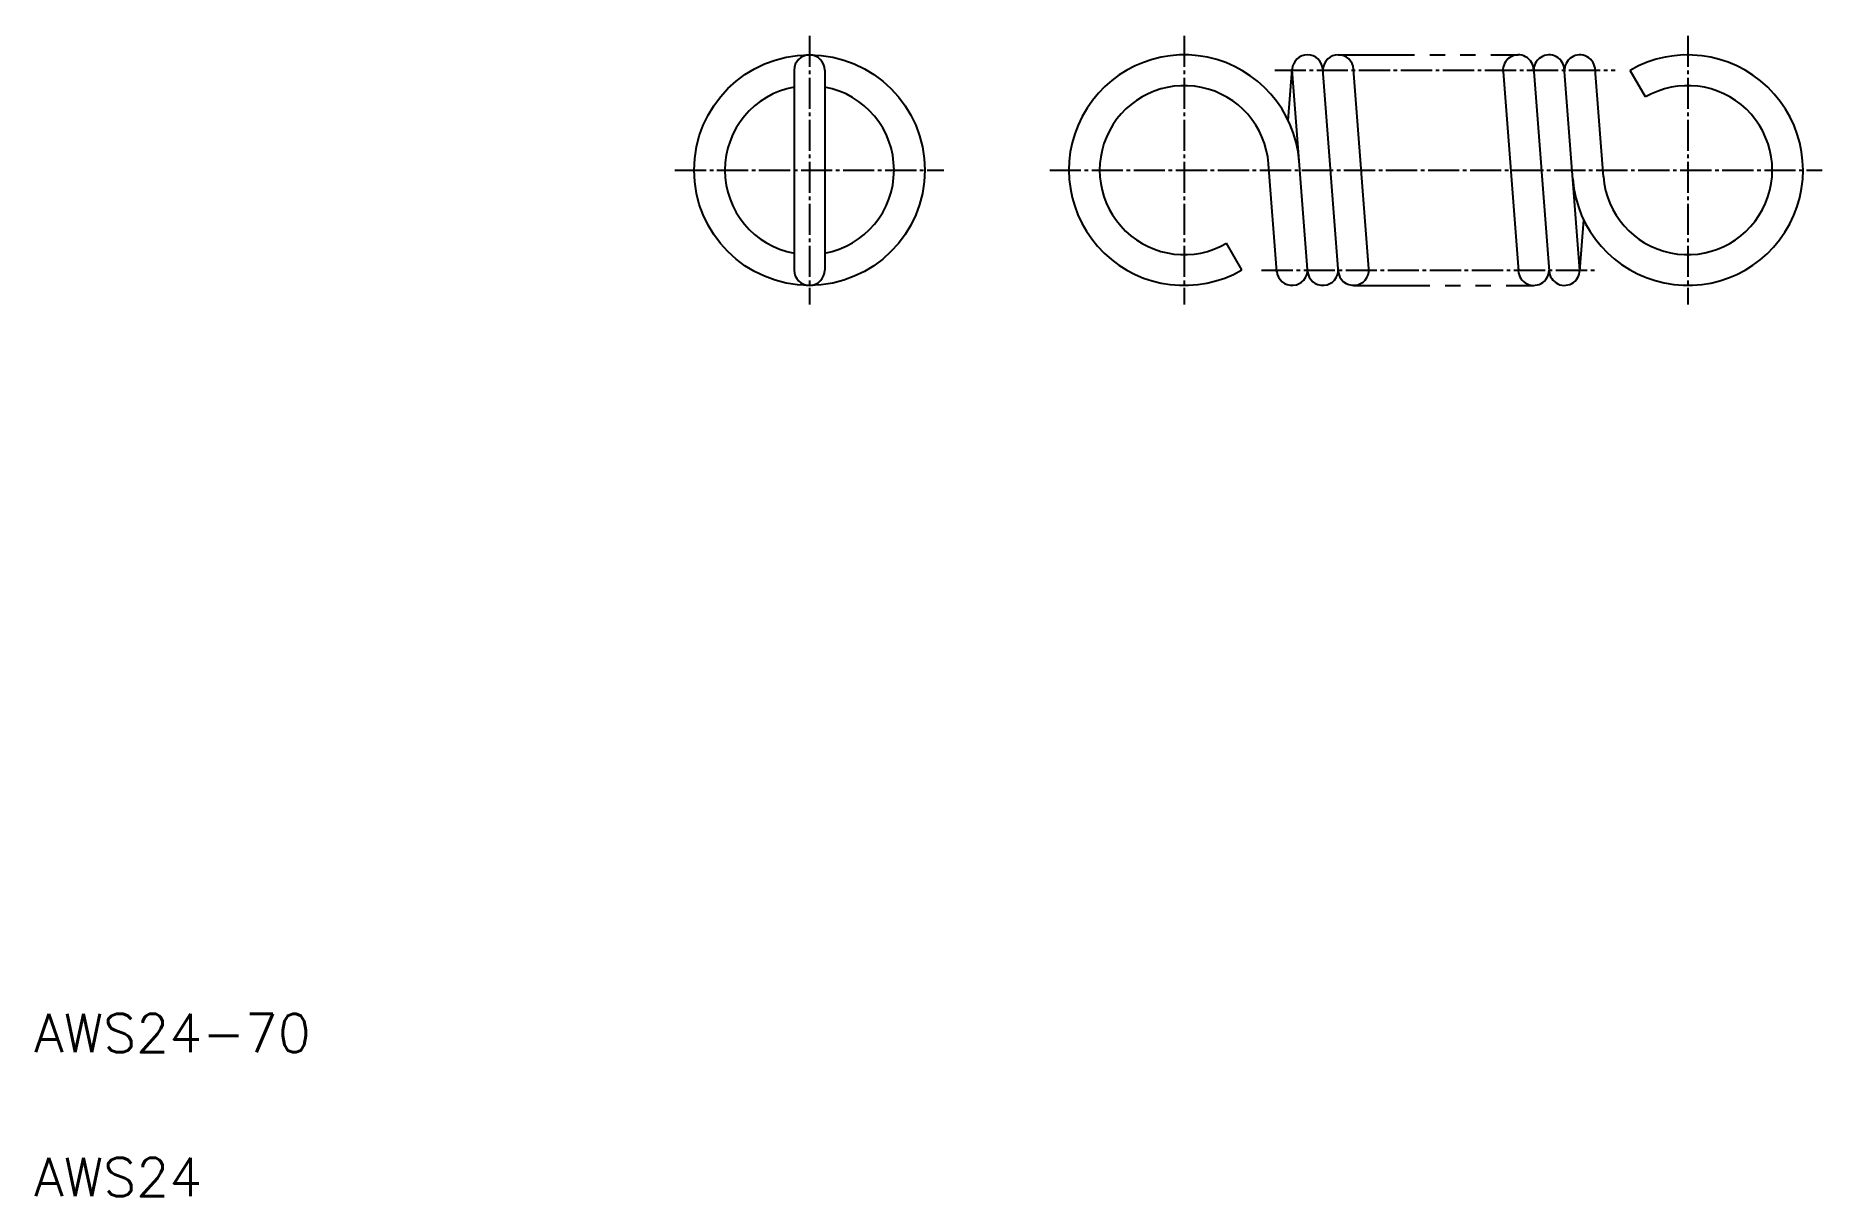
# Model space of a CAD drawing. Extents: x 10 to 196, y 10 to 131.
import ezdxf

# ---------------------------------------------------------------- set-up
doc = ezdxf.new("R2010")
doc.units = 0
doc.header["$LTSCALE"] = 0.25
doc.linetypes.add('CENTER', pattern=[17.5, 13, -1.5, 1.5, -1.5])
doc.linetypes.add('PHANTOM', pattern=[63.5, 31.75, -6.35, 6.35, -6.35, 6.35, -6.35])
doc.layers.get('0').update_dxf_attribs({"linetype": 'CONTINUOUS'})
doc.layers.add('CENTER', color=1, linetype='CENTER')
doc.styles.get("Standard").update_dxf_attribs({"font": 'txt', "bigfont": 'BIGFONT'})

msp = doc.modelspace()

# ---------------------------------------------------------------- linework, layer by layer
at = {"color": 3, "linetype": 'PHANTOM'}
for p, q in [((145.72, 128.86), (164.46, 128.86)), ((147.32, 104.86), (166.06, 104.86))]:
    msp.add_line(p, q, dxfattribs=at)
for p, q in [((89.09, 127.26), (89.09, 106.46)), ((92.29, 127.26), (92.29, 106.46)), ((140.52, 122.04), (140.93, 127.38)), ((140.52, 122.04), (140.93, 127.38)), ((142.52, 106.51), (140.92, 127.31)), ((145.72, 106.58), (144.12, 127.38)), ((148.92, 106.58), (147.32, 127.38)), ((162.87, 127.14), (164.47, 106.34)), ((166.07, 127.14), (167.67, 106.34)), ((170.86, 106.41), (169.27, 127.14)), ((173.32, 116.18), (172.46, 127.38)), ((177.69, 124.48), (176.09, 127.25)), ((92.29, 122.06), (92.29, 122.06)), ((139.33, 106.27), (138.47, 117.53)), ((92.29, 116.86), (92.29, 116.86)), ((170.86, 106.34), (171.27, 111.68)), ((135.69, 106.47), (134.09, 109.24))]:
    msp.add_line(p, q)
msp.add_circle((90.69, 116.86), 12)
for centre, radius, start, end in [((90.69, 127.26), 1.6, 0, 180), ((129.69, 116.86), 12, 4.3987, 300), ((142.52, 127.26), 1.6, 4.3987, 175.6013), ((145.72, 127.26), 1.6, 4.3987, 175.6013), ((164.46, 127.26), 1.6, 0, 184.3987), ((167.66, 127.26), 1.6, 0, 184.3987), ((170.86, 127.26), 1.6, 0, 184.3987), ((182.09, 116.86), 12, 184.3987, 120), ((90.69, 116.86), 8.8, 100.4757, 259.5243), ((90.69, 116.86), 8.8, 280.4757, 79.5243), ((129.69, 116.86), 8.8, 4.3987, 300), ((182.09, 116.86), 8.8, 184.3987, 120), ((90.69, 106.46), 1.6, 180, 0), ((140.92, 106.46), 1.6, 184.3987, 4.3987), ((144.12, 106.46), 1.6, 184.3987, 4.3987), ((147.32, 106.46), 1.6, 184.3987, 4.3987), ((166.06, 106.46), 1.6, 175.6013, 0), ((169.26, 106.46), 1.6, 175.6013, 0)]:
    msp.add_arc(centre, radius, start, end)
at = {"layer": 'CENTER', "color": 1, "linetype": 'CENTER'}
for p, q in [((90.69, 130.86), (90.69, 102.86)), ((129.69, 130.86), (129.69, 102.86)), ((182.09, 130.86), (182.09, 102.86)), ((139.11, 127.26), (174.53, 127.26)), ((76.69, 116.86), (104.69, 116.86)), ((115.69, 116.86), (196.09, 116.86)), ((137.75, 106.46), (172.69, 106.46))]:
    msp.add_line(p, q, dxfattribs=at)

# ---------------------------------------------------------------- texts
for s, p in [('AWS24-70', (10, 25)), ('AWS24', (10, 10))]:
    msp.add_text(s, height=4).set_placement(p)

doc.saveas('drawing.dxf')
